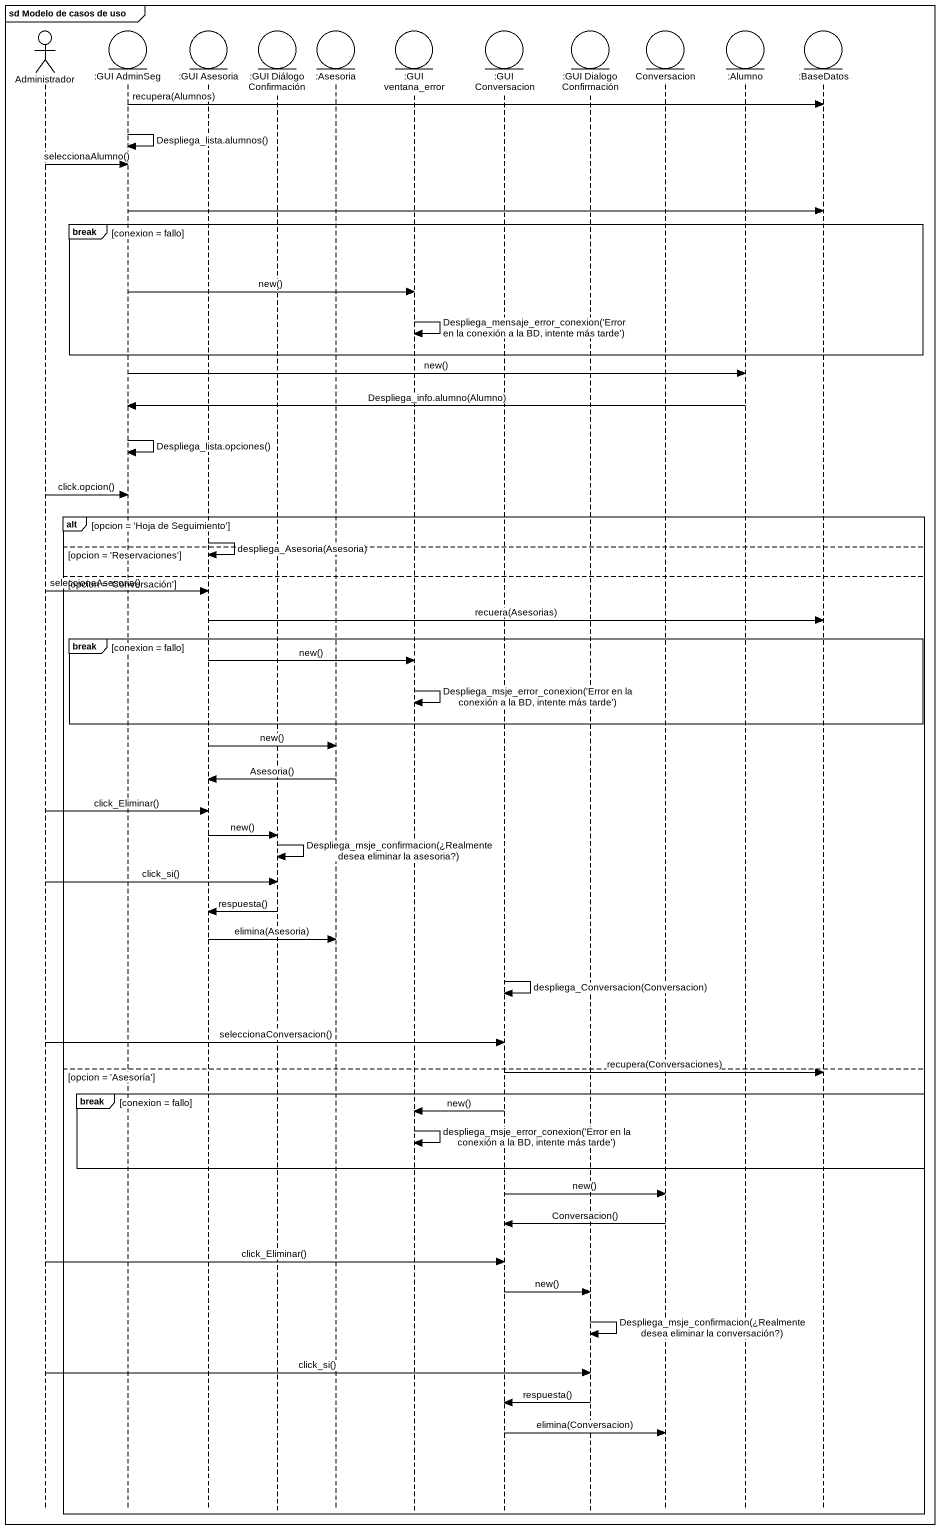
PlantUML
@startuml
mainframe sd Modelo de casos de uso
hide footbox
actor Administrador
entity ":GUI AdminSeg" as GUI_AdminSeg
entity ":GUI Asesoria" as GUI_Asesoria
entity ":GUI Diálogo Confirmación" as GUI_Diálogo_Confirmación
entity ":Asesoria" as Asesoria
entity ":GUI ventana_error" as GUI_ventana_error
entity ":GUI Conversacion" as GUI_Conversacion
entity ":GUI Dialogo Confirmación" as GUI_Dialogo_Confirmación
entity Conversacion
entity ":Alumno" as Alumno
entity ":BaseDatos" as BaseDatos

GUI_AdminSeg -> BaseDatos : recupera(Alumnos)
GUI_AdminSeg -> GUI_AdminSeg : Despliega_lista.alumnos()
Administrador -> GUI_AdminSeg : seleccionaAlumno()
GUI_AdminSeg -> BaseDatos
break conexion = fallo
  GUI_AdminSeg -> GUI_ventana_error : new()
  GUI_ventana_error -> GUI_ventana_error : Despliega_mensaje_error_conexion('Error en la conexión a la BD, intente más tarde')
end
GUI_AdminSeg -> Alumno : new()
Alumno -> GUI_AdminSeg : Despliega_info.alumno(Alumno)
GUI_AdminSeg -> GUI_AdminSeg : Despliega_lista.opciones()
Administrador -> GUI_AdminSeg : click.opcion()
alt opcion = 'Hoja de Seguimiento'
  GUI_Asesoria -> GUI_Asesoria : despliega_Asesoria(Asesoria)
else opcion = 'Reservaciones'
else opcion = 'Conversación'
  Administrador -> GUI_Asesoria : seleccionaAsesoria()
  GUI_Asesoria -> BaseDatos : recuera(Asesorias)
  break conexion = fallo
    GUI_Asesoria -> GUI_ventana_error : new()
    GUI_ventana_error -> GUI_ventana_error : Despliega_msje_error_conexion('Error en la conexión a la BD, intente más tarde')
  end
  GUI_Asesoria -> Asesoria : new()
  Asesoria -> GUI_Asesoria : Asesoria()
  Administrador -> GUI_Asesoria : click_Eliminar()
  GUI_Asesoria -> GUI_Diálogo_Confirmación : new()
  GUI_Diálogo_Confirmación -> GUI_Diálogo_Confirmación : Despliega_msje_confirmacion(¿Realmente desea eliminar la asesoria?)
  Administrador -> GUI_Diálogo_Confirmación : click_si()
  GUI_Diálogo_Confirmación -> GUI_Asesoria : respuesta()
  GUI_Asesoria -> Asesoria : elimina(Asesoria)
  GUI_Conversacion -> GUI_Conversacion : despliega_Conversacion(Conversacion)
  Administrador -> GUI_Conversacion : seleccionaConversacion()
else opcion = 'Asesoría'
  GUI_Conversacion -> BaseDatos : recupera(Conversaciones)
  break conexion = fallo
    GUI_Conversacion -> GUI_ventana_error : new()
    GUI_ventana_error -> GUI_ventana_error : despliega_msje_error_conexion('Error en la conexión a la BD, intente más tarde')
  end
  GUI_Conversacion -> Conversacion : new()
  Conversacion -> GUI_Conversacion : Conversacion()
  Administrador -> GUI_Conversacion : click_Eliminar()
  GUI_Conversacion -> GUI_Dialogo_Confirmación : new()
  GUI_Dialogo_Confirmación -> GUI_Dialogo_Confirmación : Despliega_msje_confirmacion(¿Realmente desea eliminar la conversación?)
  Administrador -> GUI_Dialogo_Confirmación : click_si()
  GUI_Dialogo_Confirmación -> GUI_Conversacion : respuesta()
  GUI_Conversacion -> Conversacion : elimina(Conversacion)
end
@enduml
